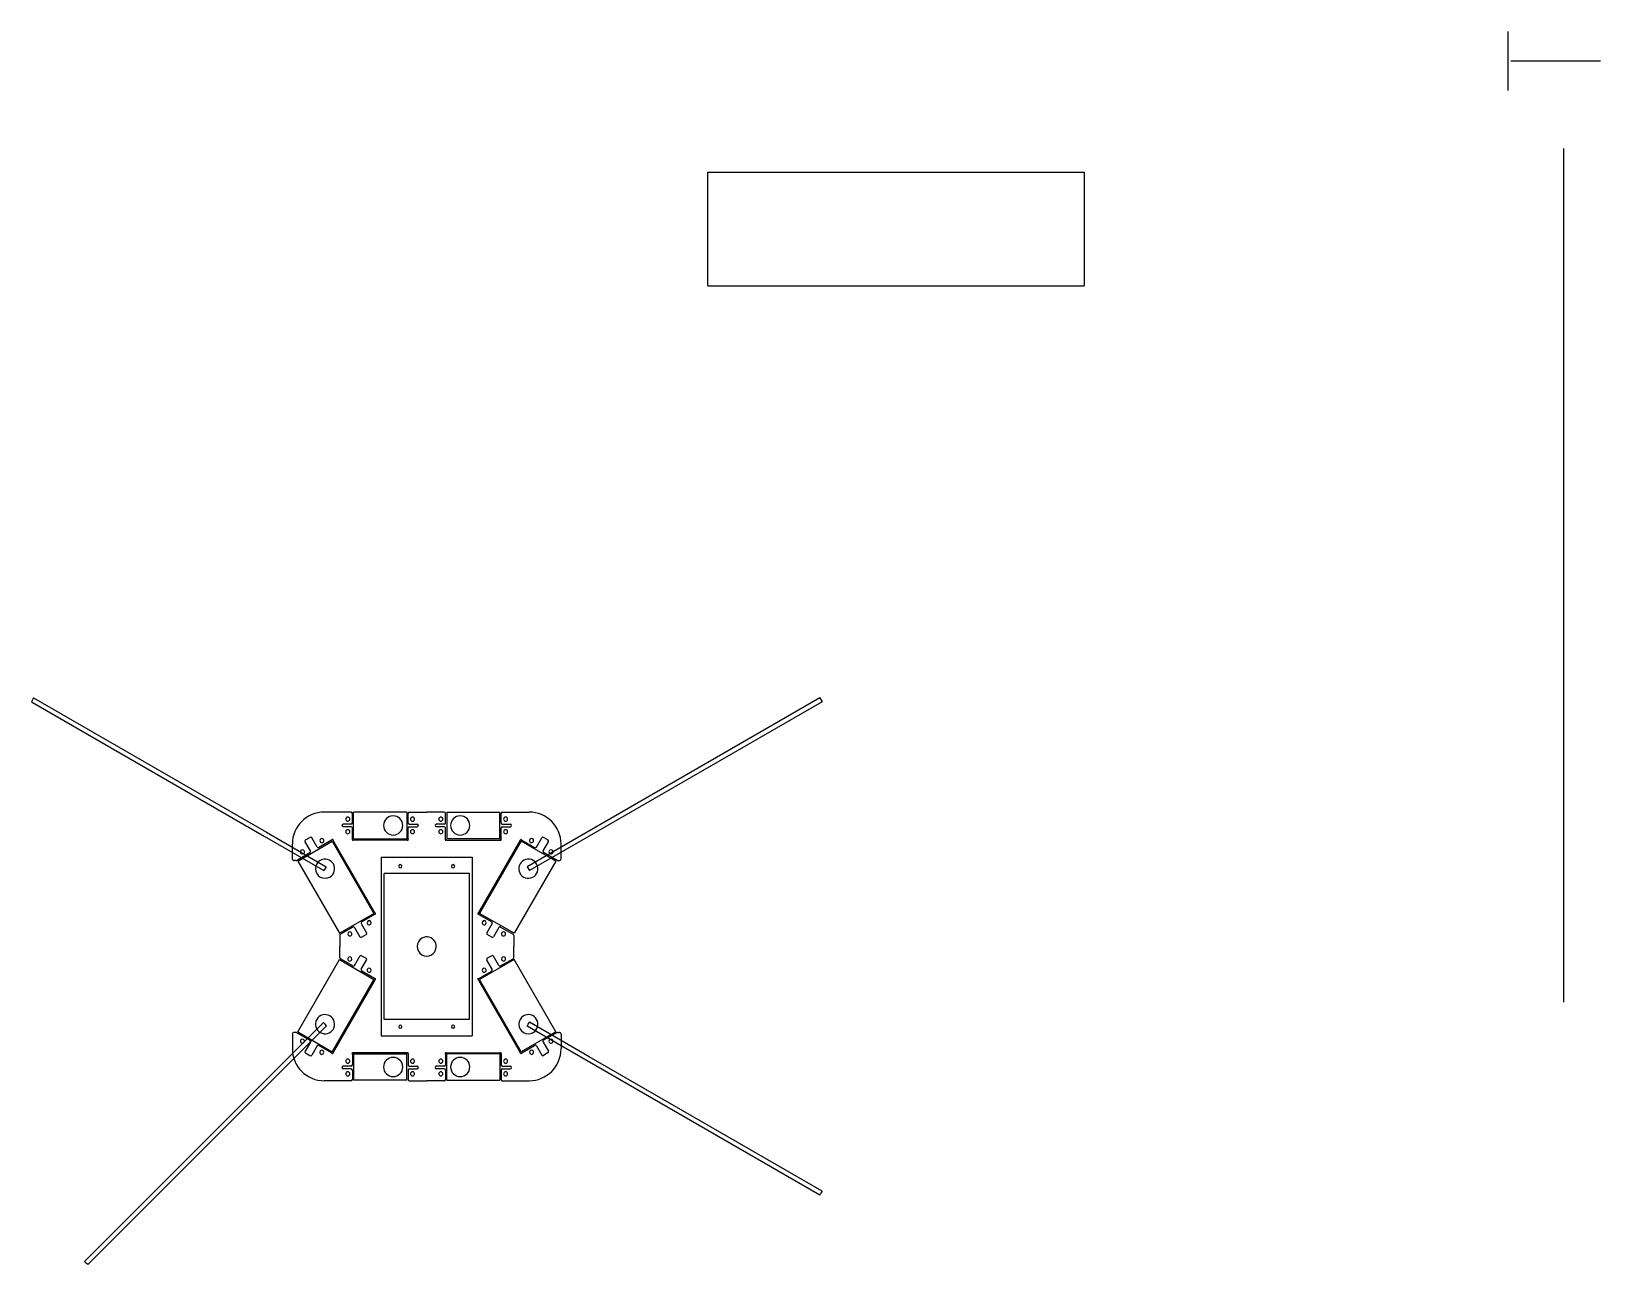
# Model space of a CAD drawing. Header units: inches. Extents: x -146 to 45, y -22 to 80.
# Drawn here: x -118.45 to -70.17, y -2.21 to 35.74 of the extents above; entities that cross this region are included whole.
import ezdxf

# ---------------------------------------------------------------- set-up
doc = ezdxf.new("R2010")
doc.units = ezdxf.units.IN
doc.layers.get('0').update_dxf_attribs({"linetype": 'CONTINUOUS'})
for name, color, linetype in [('3', 7, 'CONTINUOUS'), ('4', 7, 'CONTINUOUS'), ('6', 7, 'CONTINUOUS')]:
    doc.layers.add(name, color=color, linetype=linetype)

msp = doc.modelspace()

# ---------------------------------------------------------------- linework, layer by layer
at = {"color": 0, "linetype": 'CONTINUOUS'}
for p, q in [((-108.61, 11.717), (-109.433, 11.717)), ((-108.571, 11.386), (-108.571, 11.678)), ((-108.531, 10.898), (-108.531, 11.717)), ((-106.898, 11.717), (-108.531, 11.717)), ((-106.898, 11.717), (-106.898, 10.898)), ((-106.858, 11.386), (-106.858, 11.678)), ((-106.819, 11.717), (-106.283, 11.717)), ((-105.748, 11.717), (-106.283, 11.717)), ((-105.709, 11.386), (-105.709, 11.678)), ((-105.669, 11.717), (-105.669, 10.898)), ((-105.669, 11.717), (-104.035, 11.717)), ((-104.035, 10.898), (-104.035, 11.717)), ((-103.996, 11.386), (-103.996, 11.678)), ((-103.957, 11.717), (-103.134, 11.717)), ((-108.61, 11.347), (-108.85, 11.347)), ((-108.61, 11.268), (-108.85, 11.268)), ((-108.571, 10.898), (-108.571, 11.229)), ((-106.858, 10.898), (-106.858, 11.229)), ((-106.819, 11.347), (-106.579, 11.347)), ((-106.819, 11.268), (-106.579, 11.268)), ((-105.748, 11.347), (-105.988, 11.347)), ((-105.748, 11.268), (-105.988, 11.268)), ((-105.709, 10.898), (-105.709, 11.229)), ((-103.996, 10.898), (-103.996, 11.229)), ((-103.957, 11.347), (-103.717, 11.347)), ((-103.957, 11.268), (-103.717, 11.268)), ((-110.417, 10.283), (-110.417, 10.733)), ((-110.252, 10.209), (-109.19, 10.822)), ((-109.863, 10.525), (-110.026, 10.808)), ((-110.012, 10.862), (-109.876, 10.94)), ((-109.658, 10.643), (-109.822, 10.926)), ((-109.21, 10.856), (-109.605, 10.629)), ((-109.19, 10.822), (-107.908, 8.601)), ((-107.874, 8.621), (-109.156, 10.842)), ((-108.531, 10.898), (-106.898, 10.898)), ((-106.898, 10.859), (-108.531, 10.859)), ((-104.035, 10.898), (-105.669, 10.898)), ((-105.669, 10.859), (-104.035, 10.859)), ((-104.693, 8.621), (-103.411, 10.842)), ((-103.377, 10.822), (-104.659, 8.601)), ((-102.314, 10.209), (-103.377, 10.822)), ((-103.357, 10.856), (-102.962, 10.629)), ((-102.908, 10.643), (-102.745, 10.926)), ((-102.704, 10.525), (-102.54, 10.808)), ((-102.555, 10.862), (-102.691, 10.94)), ((-102.15, 10.283), (-102.15, 10.733)), ((-110.312, 10.226), (-110.36, 10.226)), ((-110.293, 10.231), (-109.877, 10.471)), ((-110.252, 10.209), (-108.97, 7.988)), ((-107.683, 10.333), (-104.883, 10.333)), ((-107.683, 10.333), (-107.683, 4.833)), ((-104.883, 10.333), (-104.883, 4.833)), ((-102.314, 10.209), (-103.597, 7.988)), ((-102.274, 10.231), (-102.689, 10.471)), ((-102.255, 10.226), (-102.207, 10.226)), ((-107.596, 5.333), (-107.596, 9.833)), ((-104.971, 9.833), (-107.596, 9.833)), ((-104.971, 5.333), (-104.971, 9.833)), ((-108.97, 7.988), (-107.908, 8.601)), ((-108.297, 8.285), (-108.134, 8.002)), ((-107.888, 8.567), (-108.283, 8.339)), ((-104.679, 8.567), (-104.284, 8.339)), ((-103.597, 7.988), (-104.659, 8.601)), ((-104.27, 8.285), (-104.433, 8.002)), ((-108.96, 7.925), (-108.96, 7.583)), ((-108.556, 8.182), (-108.94, 7.959)), ((-108.502, 8.167), (-108.338, 7.884)), ((-108.285, 7.87), (-108.148, 7.948)), ((-104.282, 7.87), (-104.419, 7.948)), ((-104.065, 8.167), (-104.228, 7.884)), ((-104.011, 8.182), (-103.627, 7.959)), ((-103.607, 7.925), (-103.607, 7.583)), ((-108.96, 7.241), (-108.96, 7.583)), ((-108.502, 6.999), (-108.338, 7.282)), ((-108.285, 7.297), (-108.148, 7.218)), ((-104.282, 7.297), (-104.419, 7.218)), ((-104.065, 6.999), (-104.228, 7.282)), ((-103.607, 7.241), (-103.607, 7.583)), ((-110.252, 4.957), (-108.97, 7.179)), ((-108.97, 7.179), (-107.908, 6.565)), ((-108.556, 6.985), (-108.94, 7.207)), ((-108.297, 6.881), (-108.134, 7.164)), ((-107.888, 6.6), (-108.283, 6.827)), ((-104.679, 6.6), (-104.284, 6.827)), ((-103.597, 7.179), (-104.659, 6.565)), ((-104.27, 6.881), (-104.433, 7.164)), ((-104.011, 6.985), (-103.627, 7.207)), ((-102.314, 4.957), (-103.597, 7.179)), ((-109.19, 4.344), (-107.908, 6.565)), ((-107.874, 6.546), (-109.156, 4.324)), ((-104.693, 6.546), (-103.411, 4.324)), ((-103.377, 4.344), (-104.659, 6.565)), ((-104.971, 5.333), (-107.596, 5.333)), ((-110.417, 4.883), (-110.417, 4.434)), ((-110.312, 4.94), (-110.36, 4.94)), ((-110.293, 4.935), (-109.877, 4.695)), ((-110.252, 4.957), (-109.19, 4.344)), ((-107.683, 4.833), (-104.883, 4.833)), ((-102.314, 4.957), (-103.377, 4.344)), ((-102.274, 4.935), (-102.689, 4.695)), ((-102.255, 4.94), (-102.207, 4.94)), ((-102.15, 4.883), (-102.15, 4.434)), ((-109.863, 4.642), (-110.026, 4.359)), ((-109.658, 4.523), (-109.822, 4.24)), ((-109.21, 4.31), (-109.605, 4.538)), ((-103.357, 4.31), (-102.962, 4.538)), ((-102.908, 4.523), (-102.745, 4.24)), ((-102.704, 4.642), (-102.54, 4.359)), ((-110.012, 4.305), (-109.876, 4.226)), ((-108.61, 3.898), (-108.85, 3.898)), ((-108.571, 4.268), (-108.571, 3.938)), ((-106.898, 4.308), (-108.531, 4.308)), ((-108.531, 4.283), (-108.531, 3.465)), ((-108.531, 4.283), (-106.898, 4.283)), ((-106.898, 3.465), (-106.898, 4.283)), ((-106.858, 4.268), (-106.858, 3.938)), ((-106.819, 3.898), (-106.579, 3.898)), ((-105.748, 3.898), (-105.988, 3.898)), ((-105.709, 4.268), (-105.709, 3.938)), ((-105.669, 4.308), (-104.035, 4.308)), ((-105.669, 3.465), (-105.669, 4.283)), ((-104.035, 4.283), (-105.669, 4.283)), ((-104.035, 4.283), (-104.035, 3.465)), ((-103.996, 4.268), (-103.996, 3.938)), ((-103.957, 3.898), (-103.717, 3.898)), ((-102.555, 4.305), (-102.691, 4.226)), ((-108.61, 3.449), (-109.433, 3.449)), ((-108.61, 3.819), (-108.85, 3.819)), ((-108.571, 3.78), (-108.571, 3.489)), ((-106.898, 3.465), (-108.531, 3.465)), ((-106.858, 3.78), (-106.858, 3.489)), ((-106.819, 3.819), (-106.579, 3.819)), ((-106.819, 3.449), (-106.283, 3.449)), ((-105.748, 3.449), (-106.283, 3.449)), ((-105.748, 3.819), (-105.988, 3.819)), ((-105.709, 3.78), (-105.709, 3.489)), ((-105.669, 3.465), (-104.035, 3.465)), ((-103.996, 3.78), (-103.996, 3.489)), ((-103.957, 3.819), (-103.717, 3.819)), ((-103.957, 3.449), (-103.134, 3.449))]:
    msp.add_line(p, q, dxfattribs=at)
for centre, radius, start, end in [((-109.433, 10.733), 0.984, 90, 180), ((-108.61, 11.678), 0.0394, 360, 90), ((-107.315, 11.308), 0.295, 90, 270), ((-107.315, 11.308), 0.295, 270, 90), ((-106.819, 11.678), 0.0394, 90, 180), ((-105.748, 11.678), 0.0394, 360, 90), ((-105.252, 11.308), 0.295, 90, 270), ((-105.252, 11.308), 0.295, 270, 90), ((-103.957, 11.678), 0.0394, 90, 180), ((-103.134, 10.733), 0.984, 360, 90), ((-108.85, 11.308), 0.0394, 90, 180), ((-108.85, 11.308), 0.0394, 180, 270), ((-108.711, 11.502), 0.063, 90, 270), ((-108.711, 11.113), 0.063, 90, 270), ((-108.711, 11.502), 0.063, 270, 90), ((-108.711, 11.113), 0.063, 270, 90), ((-108.61, 11.386), 0.0394, 270, 360), ((-108.61, 11.229), 0.0394, 0, 90), ((-106.819, 11.386), 0.0394, 180, 270), ((-106.819, 11.229), 0.0394, 90, 180), ((-106.719, 11.502), 0.063, 90, 270), ((-106.719, 11.113), 0.063, 90, 270), ((-106.719, 11.502), 0.063, 270, 90), ((-106.719, 11.113), 0.063, 270, 90), ((-106.579, 11.308), 0.0394, 0, 90), ((-106.579, 11.308), 0.0394, 270, 0), ((-105.988, 11.308), 0.0394, 90, 180), ((-105.988, 11.308), 0.0394, 180, 270), ((-105.848, 11.502), 0.063, 90, 270), ((-105.848, 11.113), 0.063, 90, 270), ((-105.848, 11.502), 0.063, 270, 90), ((-105.848, 11.113), 0.063, 270, 90), ((-105.748, 11.386), 0.0394, 270, 360), ((-105.748, 11.229), 0.0394, 360, 90), ((-103.957, 11.386), 0.0394, 180, 270), ((-103.957, 11.229), 0.0394, 90, 180), ((-103.856, 11.502), 0.063, 90, 270), ((-103.856, 11.113), 0.063, 90, 270), ((-103.856, 11.502), 0.063, 270, 90), ((-103.856, 11.113), 0.063, 270, 90), ((-103.717, 11.308), 0.0394, 0, 90), ((-103.717, 11.308), 0.0394, 270, 0), ((-109.992, 10.827), 0.0394, 120, 210), ((-109.856, 10.906), 0.0394, 30, 120), ((-109.624, 10.663), 0.0394, 210, 300), ((-109.511, 10.841), 0.063, 30, 210), ((-109.511, 10.841), 0.063, 210, 30), ((-109.23, 10.89), 0.0394, 300, 325.5288), ((-109.181, 10.857), 0.0197, 75, 145.5288), ((-109.181, 10.857), 0.0197, 4.4712, 75), ((-109.122, 10.862), 0.0394, 184.4712, 210), ((-108.557, 10.873), 0.0197, 154.4712, 225), ((-108.61, 10.898), 0.0394, 334.4712, 0), ((-108.557, 10.873), 0.0197, 225, 295.5288), ((-108.531, 10.819), 0.0394, 90, 115.5288), ((-106.898, 10.819), 0.0394, 64.4712, 90), ((-106.872, 10.873), 0.0197, 244.4712, 315), ((-106.819, 10.898), 0.0394, 180, 205.5288), ((-106.872, 10.873), 0.0197, 315, 25.5288), ((-105.695, 10.873), 0.0197, 154.4712, 225), ((-105.748, 10.898), 0.0394, 334.4712, 360), ((-105.695, 10.873), 0.0197, 225, 295.5288), ((-105.669, 10.819), 0.0394, 90, 115.5288), ((-104.035, 10.819), 0.0394, 64.4712, 90), ((-104.01, 10.873), 0.0197, 244.4712, 315), ((-103.957, 10.898), 0.0394, 180, 205.5288), ((-104.01, 10.873), 0.0197, 315, 25.5288), ((-103.445, 10.862), 0.0394, 330, 355.5288), ((-103.386, 10.857), 0.0197, 105, 175.5288), ((-103.386, 10.857), 0.0197, 34.4712, 105), ((-103.337, 10.89), 0.0394, 214.4712, 240), ((-103.056, 10.841), 0.063, 150, 330), ((-103.056, 10.841), 0.063, 330, 150), ((-102.943, 10.663), 0.0394, 240, 330), ((-102.711, 10.906), 0.0394, 60, 150), ((-102.575, 10.827), 0.0394, 330, 60), ((-110.36, 10.283), 0.0573, 180, 270), ((-110.312, 10.266), 0.0394, 270, 300), ((-110.108, 10.496), 0.063, 30, 210), ((-110.108, 10.496), 0.063, 210, 30), ((-109.897, 10.505), 0.0394, 300, 30), ((-109.41, 9.976), 0.295, 120, 300), ((-109.41, 9.976), 0.295, 300, 120), ((-103.157, 9.976), 0.295, 60, 240), ((-103.157, 9.976), 0.295, 240, 60), ((-102.67, 10.505), 0.0394, 150, 240), ((-102.459, 10.496), 0.063, 150, 330), ((-102.459, 10.496), 0.063, 330, 150), ((-102.255, 10.266), 0.0394, 240, 270), ((-102.207, 10.283), 0.0573, 270, 0), ((-107.096, 10.052), 0.0492, 90, 270), ((-107.096, 10.052), 0.0492, 270, 90), ((-105.471, 10.052), 0.0492, 90, 270), ((-105.471, 10.052), 0.0492, 270, 90), ((-108.263, 8.305), 0.0394, 120, 210), ((-108.052, 8.314), 0.063, 30, 210), ((-108.052, 8.314), 0.063, 210, 30), ((-107.869, 8.533), 0.0394, 94.4712, 120), ((-107.84, 8.64), 0.0394, 210, 235.5288), ((-107.873, 8.592), 0.0197, 274.4712, 345), ((-107.873, 8.592), 0.0197, 345, 55.5288), ((-104.694, 8.592), 0.0197, 124.4712, 195), ((-104.694, 8.592), 0.0197, 195, 265.5288), ((-104.727, 8.64), 0.0394, 304.4712, 330), ((-104.698, 8.533), 0.0394, 60, 85.5288), ((-104.515, 8.314), 0.063, 150, 330), ((-104.515, 8.314), 0.063, 330, 150), ((-104.304, 8.305), 0.0394, 330, 60), ((-108.921, 7.925), 0.0394, 120, 180), ((-108.649, 7.969), 0.063, 30, 210), ((-108.649, 7.969), 0.063, 210, 30), ((-108.536, 8.147), 0.0394, 30, 120), ((-108.304, 7.904), 0.0394, 210, 300), ((-108.168, 7.983), 0.0394, 300, 30), ((-106.283, 7.583), 0.295, 120, 300), ((-106.283, 7.583), 0.295, 300, 120), ((-104.399, 7.983), 0.0394, 150, 240), ((-104.263, 7.904), 0.0394, 240, 330), ((-104.031, 8.147), 0.0394, 60, 150), ((-103.918, 7.969), 0.063, 150, 330), ((-103.918, 7.969), 0.063, 330, 150), ((-103.646, 7.925), 0.0394, 360, 60), ((-108.649, 7.197), 0.063, 330, 150), ((-108.304, 7.263), 0.0394, 60, 150), ((-104.263, 7.263), 0.0394, 30, 120), ((-103.918, 7.197), 0.063, 30, 210), ((-108.921, 7.241), 0.0394, 180, 240), ((-108.649, 7.197), 0.063, 150, 330), ((-108.536, 7.019), 0.0394, 240, 330), ((-108.263, 6.861), 0.0394, 150, 240), ((-108.168, 7.184), 0.0394, 330, 60), ((-108.052, 6.853), 0.063, 150, 330), ((-108.052, 6.853), 0.063, 330, 150), ((-104.515, 6.853), 0.063, 30, 210), ((-104.515, 6.853), 0.063, 210, 30), ((-104.399, 7.184), 0.0394, 120, 210), ((-104.304, 6.861), 0.0394, 300, 30), ((-104.031, 7.019), 0.0394, 210, 300), ((-103.918, 7.197), 0.063, 210, 30), ((-103.646, 7.241), 0.0394, 300, 360), ((-107.869, 6.634), 0.0394, 240, 265.5288), ((-107.84, 6.526), 0.0394, 124.4712, 150), ((-107.873, 6.575), 0.0197, 15, 85.5288), ((-107.873, 6.575), 0.0197, 304.4712, 15), ((-104.694, 6.575), 0.0197, 165, 235.5288), ((-104.694, 6.575), 0.0197, 94.4712, 165), ((-104.727, 6.526), 0.0394, 30, 55.5288), ((-104.698, 6.634), 0.0394, 274.4712, 300), ((-109.41, 5.19), 0.295, 60, 240), ((-109.41, 5.19), 0.295, 240, 60), ((-103.157, 5.19), 0.295, 120, 300), ((-103.157, 5.19), 0.295, 300, 120), ((-110.36, 4.883), 0.0573, 90, 180), ((-110.312, 4.901), 0.0394, 60, 90), ((-107.096, 5.114), 0.0492, 90, 270), ((-107.096, 5.114), 0.0492, 270, 90), ((-105.471, 5.114), 0.0492, 90, 270), ((-105.471, 5.114), 0.0492, 270, 90), ((-102.255, 4.901), 0.0394, 90, 120), ((-102.207, 4.883), 0.0573, 360, 90), ((-109.433, 4.434), 0.984, 180, 270), ((-110.108, 4.67), 0.063, 150, 330), ((-110.108, 4.67), 0.063, 330, 150), ((-109.992, 4.339), 0.0394, 150, 240), ((-109.897, 4.661), 0.0394, 330, 60), ((-109.624, 4.504), 0.0394, 60, 150), ((-109.511, 4.326), 0.063, 150, 330), ((-109.511, 4.326), 0.063, 330, 150), ((-103.134, 4.434), 0.984, 270, 360), ((-103.056, 4.326), 0.063, 30, 210), ((-103.056, 4.326), 0.063, 210, 30), ((-102.943, 4.504), 0.0394, 30, 120), ((-102.67, 4.661), 0.0394, 120, 210), ((-102.575, 4.339), 0.0394, 300, 30), ((-102.459, 4.67), 0.063, 30, 210), ((-102.459, 4.67), 0.063, 210, 30), ((-109.856, 4.26), 0.0394, 240, 330), ((-109.23, 4.276), 0.0394, 34.4712, 60), ((-109.181, 4.309), 0.0197, 214.4712, 285), ((-109.181, 4.309), 0.0197, 285, 355.5288), ((-109.122, 4.305), 0.0394, 150, 175.5288), ((-108.85, 3.859), 0.0394, 90, 180), ((-108.711, 4.054), 0.063, 90, 270), ((-108.711, 4.054), 0.063, 270, 90), ((-108.61, 3.938), 0.0394, 270, 360), ((-108.557, 4.294), 0.0197, 135, 205.5288), ((-108.61, 4.268), 0.0394, 360, 25.5288), ((-108.557, 4.294), 0.0197, 64.4712, 135), ((-108.531, 4.347), 0.0394, 244.4712, 270), ((-107.315, 3.874), 0.295, 90, 270), ((-107.315, 3.874), 0.295, 270, 90), ((-106.898, 4.347), 0.0394, 270, 295.5288), ((-106.872, 4.294), 0.0197, 45, 115.5288), ((-106.872, 4.294), 0.0197, 334.4712, 45), ((-106.819, 4.268), 0.0394, 154.4712, 180), ((-106.819, 3.938), 0.0394, 180, 270), ((-106.719, 4.054), 0.063, 90, 270), ((-106.719, 4.054), 0.063, 270, 90), ((-106.579, 3.859), 0.0394, 360, 90), ((-105.988, 3.859), 0.0394, 90, 180), ((-105.848, 4.054), 0.063, 90, 270), ((-105.848, 4.054), 0.063, 270, 90), ((-105.748, 3.938), 0.0394, 270, 360), ((-105.695, 4.294), 0.0197, 135, 205.5288), ((-105.748, 4.268), 0.0394, 0, 25.5288), ((-105.695, 4.294), 0.0197, 64.4712, 135), ((-105.669, 4.347), 0.0394, 244.4712, 270), ((-105.252, 3.874), 0.295, 90, 270), ((-105.252, 3.874), 0.295, 270, 90), ((-104.035, 4.347), 0.0394, 270, 295.5288), ((-104.01, 4.294), 0.0197, 45, 115.5288), ((-104.01, 4.294), 0.0197, 334.4712, 45), ((-103.957, 4.268), 0.0394, 154.4712, 180), ((-103.957, 3.938), 0.0394, 180, 270), ((-103.856, 4.054), 0.063, 90, 270), ((-103.856, 4.054), 0.063, 270, 90), ((-103.717, 3.859), 0.0394, 360, 90), ((-103.445, 4.305), 0.0394, 4.4712, 30), ((-103.386, 4.309), 0.0197, 184.4712, 255), ((-103.386, 4.309), 0.0197, 255, 325.5288), ((-103.337, 4.276), 0.0394, 120, 145.5288), ((-102.711, 4.26), 0.0394, 210, 300), ((-108.85, 3.859), 0.0394, 180, 270), ((-108.711, 3.664), 0.063, 90, 270), ((-108.711, 3.664), 0.063, 270, 90), ((-108.61, 3.78), 0.0394, 0, 90), ((-108.61, 3.489), 0.0394, 270, 360), ((-106.819, 3.78), 0.0394, 90, 180), ((-106.819, 3.489), 0.0394, 180, 270), ((-106.719, 3.664), 0.063, 90, 270), ((-106.719, 3.664), 0.063, 270, 90), ((-106.579, 3.859), 0.0394, 270, 360), ((-105.988, 3.859), 0.0394, 180, 270), ((-105.848, 3.664), 0.063, 90, 270), ((-105.848, 3.664), 0.063, 270, 90), ((-105.748, 3.78), 0.0394, 0, 90), ((-105.748, 3.489), 0.0394, 270, 360), ((-103.957, 3.78), 0.0394, 90, 180), ((-103.957, 3.489), 0.0394, 180, 270), ((-103.856, 3.664), 0.063, 90, 270), ((-103.856, 3.664), 0.063, 270, 90), ((-103.717, 3.859), 0.0394, 270, 360)]:
    msp.add_arc(centre, radius, start, end, dxfattribs=at)
at = {"layer": '3', "color": 3, "linetype": 'CONTINUOUS'}
for p, q in [((-118.377, 15.232), (-118.445, 15.113)), ((-118.445, 15.113), (-111.285, 10.979)), ((-118.377, 15.232), (-111.216, 11.099)), ((-94.19, 15.232), (-101.35, 11.099)), ((-94.121, 15.113), (-101.282, 10.979)), ((-94.19, 15.232), (-94.121, 15.113)), ((-111.285, 10.979), (-109.444, 9.916)), ((-111.216, 11.099), (-109.375, 10.036)), ((-101.35, 11.099), (-103.192, 10.036)), ((-101.282, 10.979), (-103.123, 9.916)), ((-109.375, 10.036), (-109.444, 9.916)), ((-103.192, 10.036), (-103.123, 9.916)), ((-110.962, 3.736), (-109.458, 5.239)), ((-110.864, 3.638), (-109.361, 5.142)), ((-109.41, 5.19), (-109.458, 5.239)), ((-109.361, 5.142), (-109.41, 5.19)), ((-103.192, 5.131), (-103.157, 5.19)), ((-101.35, 4.068), (-103.192, 5.131)), ((-103.157, 5.19), (-103.123, 5.25)), ((-101.282, 4.187), (-103.123, 5.25)), ((-94.19, -0.066), (-101.35, 4.068)), ((-94.121, 0.053), (-101.282, 4.187)), ((-116.808, -2.11), (-110.962, 3.736)), ((-116.711, -2.208), (-110.864, 3.638)), ((-94.121, 0.053), (-94.156, -0.006)), ((-94.19, -0.066), (-94.156, -0.006)), ((-116.808, -2.11), (-116.759, -2.159)), ((-116.711, -2.208), (-116.759, -2.159))]:
    msp.add_line(p, q, dxfattribs=at)
at = {"layer": '4', "color": 4, "linetype": 'CONTINUOUS'}
for p, q in [((-97.631, 27.917), (-97.631, 31.415)), ((-97.631, 31.415), (-86.056, 31.415)), ((-86.056, 31.415), (-86.056, 27.917)), ((-97.631, 27.917), (-86.056, 27.917))]:
    msp.add_line(p, q, dxfattribs=at)
at = {"layer": '6', "color": 6, "linetype": 'CONTINUOUS'}
for p, q in [((-73.017, 35.744), (-73.017, 33.922)), ((-72.931, 34.833), (-70.167, 34.833)), ((-71.302, 5.874), (-71.302, 32.136))]:
    msp.add_line(p, q, dxfattribs=at)

doc.saveas('drawing.dxf')
